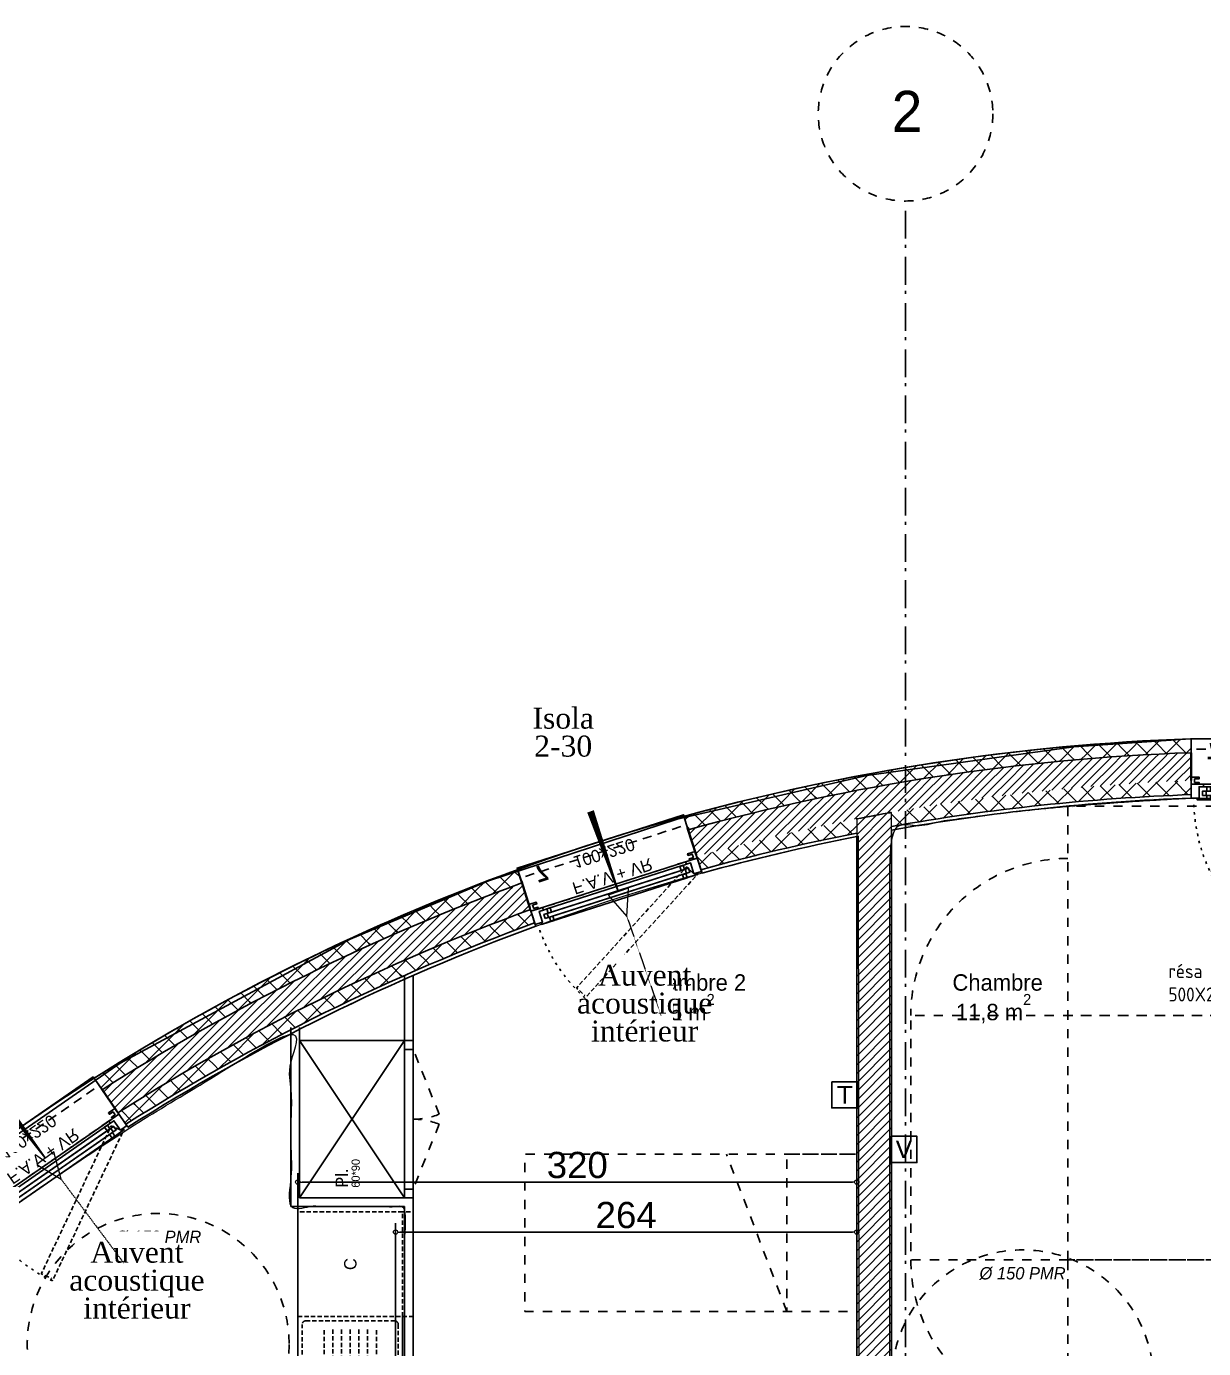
# Model space of a CAD drawing. Extents: x -2932 to 12371, y 2178 to 6224.
# Drawn here: x 3957 to 4632, y 5163 to 5920 of the extents above; entities that cross this region are included whole.
import ezdxf
from ezdxf import colors
from ezdxf.entities.mleader import LeaderData, LeaderLine
from ezdxf.math import Vec2, Vec3

# ---------------------------------------------------------------- set-up
doc = ezdxf.new("R2010")
doc.units = 0
doc.header["$PDMODE"] = 67
for name, pattern in [('ACAD_ISO03W100', [0.295276, 0.11811, -0.177165]), ('prlm_ef', [0.165, 0.1, -0.065]), ('Style de ligne -11', [0.347222, 0.20828, -0.138942]), ('Style de ligne -13', [0.147638, 0.098425, -0.049213]), ('Style de ligne -14', [0.147638, 0.098425, -0.049213]), ('Style de ligne -17', [0.347222, 0.20828, -0.138942]), ('Style de ligne -18', [0.164042, 0.054681, -0.109361]), ('Style de ligne -5', [0.20828, 0.069425, -0.138855]), ('Style de ligne -6', [1.04164, 0.625, -0.20828, 0.06943, -0.13893]), ('VW-01', [0.41656, 0.20828, -0.20828])]:
    doc.linetypes.add(name, pattern=pattern)
doc.layers.get('0').update_dxf_attribs({"color": 252})
doc.layers.add('_GAZELEC-BOITE INCORPO', color=36, linetype='Continuous', lineweight=18)
doc.layers.add('_GAZELEC-RESERVATION', color=1, linetype='Continuous', lineweight=18)
for name, color, linetype in [('_GAZELEC-EAU CHAUDE', 1, 'Continuous'), ('B aménagement intérieur', 252, 'Continuous'), ('B faience', 252, 'Style de ligne -11'), ('B GÈnÈral_Hatch', 252, 'Continuous'), ('B Général', 252, 'Continuous'), ('C ANNOTATIONS-PMR', 252, 'Style de ligne -5'), ('C ANNOTATIONS-prestations', 252, 'Continuous'), ('C ANNOTATIONS-texte', 252, 'Continuous'), ('C ANNOTATIONS-texte surfaces', 252, 'Continuous'), ('D SURFACES-shab', 252, 'Continuous'), ('prlm-EAU-EF', 161, 'Continuous'), ('prlm-ELEC-CFA', 181, 'Continuous'), ('prlm-VMC', 93, 'Continuous')]:
    doc.layers.add(name, color=color, linetype=linetype)
doc.layers.add('prlm-ZEROPLOT', color=254, linetype='Continuous', plot=False)
doc.styles.add('Arial', font='arial.ttf')
doc.styles.add('Eurostile', font='')
doc.styles.add('Eurostile (bold)', font='')
doc.styles.add('Eurostile (italic)', font='')
doc.styles.add('prlm-vmc', font='pala.ttf', dxfattribs={"height": 14})
doc.styles.get("Standard").update_dxf_attribs({"font": 'isocp.shx', "height": 15})
doc.styles.get('Eurostile').set_extended_font_data('Eurostile')
doc.styles.get('Eurostile (bold)').set_extended_font_data('Eurostile', bold=True)
doc.styles.get('Eurostile (italic)').set_extended_font_data('Eurostile', italic=True)
doc.dimstyles.new('200', dxfattribs={"dimscale": 0.1, "dimtxt": 150, "dimasz": 25, "dimexe": 50, "dimexo": 50, "dimgap": 20, "dimtad": 1, "dimdec": 0, "dimdsep": 46, "dimtxsty": 'Arial', "dimblk1": 'DOTBLANK', "dimblk2": 'DOTBLANK', "dimsah": 1, "dimcen": 25, "dimclrd": 5, "dimclre": 5, "dimadec": 0, "dimazin": 0, "dimtfac": 1, "dimtdec": 0, "dimtmove": 0, "dimatfit": 3, "dimldrblk": 'DOTBLANK', "dimfxl": 50, "dimtolj": 1, "dimtzin": 0, "dimarcsym": 0})
pattern_1 = [(45, (0, 0), (-5.656854, 5.656854), []), (135, (0, 0), (5.656854, 5.656854), [])]
pattern_2 = [(45, (0, 0), (2.4253472, -2.6458333), [])]

# ---------------------------------------------------------------- blocks, each defined once
blk = doc.blocks.new('A n1.F 100x220 (all. vitrée fixe) + VR')
at = {"layer": 'B Général'}
blk.add_line((45, 9), (-45, 9), dxfattribs=at)
at = {"layer": 'B Général', "linetype": 'Continuous', "lineweight": 35}
for p, q in [((-50, 7), (-50, -9)), ((50, 7), (50, -9))]:
    blk.add_line(p, q, dxfattribs=at)
at = {"layer": 'B Général', "linetype": 'Style de ligne -14', "ltscale": 25.4, "flags": 128}
blk.add_lwpolyline([(-35.69, 65.82), (-36.19, 64.95), (-35.32, 64.45), (-38.57, 58.82), (42.63, 11.94), (45.88, 17.57), (46.75, 17.07), (47.25, 17.93)], close=True, dxfattribs=at)
at = {"layer": 'B Général', "flags": 128}
for points in [[(-43, 10.5), (-43, 9), (-50, 9), (-50, 17), (-45.5, 17), (-45.5, 10.5)], [(-43.5, 15.5), (43.5, 15.5), (43.5, 13), (-43.5, 13)], [(-41, 18), (41, 18), (41, 15.5), (-41, 15.5)], [(43, 10.5), (43, 9), (50, 9), (50, 17), (45.5, 17), (45.5, 10.5)], [(-50, 9), (-50, 5), (-45.5, 5), (-45.5, 6), (-48, 6), (-48, 8), (-45.5, 8), (-45.5, 9)], [(-41, 13), (41, 13), (41, 10.5), (-41, 10.5)], [(50, 9), (50, 5), (45.5, 5), (45.5, 6), (48, 6), (48, 8), (45.5, 8), (45.5, 9)]]:
    blk.add_lwpolyline(points, close=True, dxfattribs=at)
at = {"layer": 'B Général', "linetype": 'Continuous', "flags": 128}
for points in [[(-39, 15.5), (-41.5, 15.5), (-41.5, 13), (-39, 13), (-39, 10.5), (-45.5, 10.5), (-45.5, 17), (-46.5, 17), (-46.5, 18), (-39, 18)], [(39, 15.5), (41.5, 15.5), (41.5, 13), (39, 13), (39, 10.5), (45.5, 10.5), (45.5, 17), (46.5, 17), (46.5, 18), (39, 18)]]:
    blk.add_lwpolyline(points, close=True, dxfattribs=at)
at = {"layer": 'B Général', "linetype": 'Style de ligne -17', "ltscale": 25.4, "flags": 128}
blk.add_lwpolyline([(-50, 9), (50, 9), (50, -11), (-50, -11)], close=True, dxfattribs=at)
at = {"layer": 'B Général', "flags": 128}
blk.add_lwpolyline([(-50, -9), (-50, -17), (50, -17), (50, -9)], dxfattribs=at)
at = {"layer": 'B Général'}
blk.add_circle((47, 17.5), 0.5, dxfattribs=at)
at = {"layer": 'B Général', "linetype": 'Style de ligne -18', "ltscale": 25.4}
blk.add_arc((49, 17.5), 97.5, 150.29382, 179.70618, dxfattribs=at)
at = {"layer": 'B Général', "insert": (-23.11, 7.7), "char_height": 7.059, "attachment_point": 1, "line_spacing_factor": 0.894142, "style": 'Eurostile'}
blk.add_mtext('F.A.V + VR', dxfattribs=at)
at = {"layer": 'C ANNOTATIONS-prestations', "insert": (-41.15, -5.19), "char_height": 9.41, "attachment_point": 1, "rotation": 360, "line_spacing_factor": 0.894142, "style": 'Eurostile (bold)'}
blk.add_mtext('7', dxfattribs=at)
at = {"layer": 'C ANNOTATIONS-prestations', "insert": (0, -6.3), "char_height": 7.059, "width": 100, "attachment_point": 2, "rotation": 360, "line_spacing_factor": 0.894142, "style": 'Eurostile'}
blk.add_mtext('100x220', dxfattribs=at)
blk = doc.blocks.new('A n1.Rond 150_PMR')
at = {"layer": 'B Général', "linetype": 'VW-01', "ltscale": 25.4}
blk.add_circle((0, 0), 75, dxfattribs=at)
at = {"layer": 'B Général', "insert": (-61.5, 0), "char_height": 7.059, "attachment_point": 5, "rotation": 90, "line_spacing_factor": 0.894142, "style": 'Eurostile (italic)'}
blk.add_mtext('Ø 150 PMR', dxfattribs=at)
blk = doc.blocks.new('A n1.Groupe-2-1')
at = {"layer": 'B Général', "linetype": 'VW-01', "ltscale": 25.4}
blk.add_line((70, -99.99), (-70, -65.35), dxfattribs=at)
at = {"layer": 'B Général', "linetype": 'VW-01', "ltscale": 25.4, "flags": 128}
for points in [[(-70, 50), (70, 50), (70, -140), (-70, -140)], [(-70, -99.99), (70, -99.99), (70, -140), (-70, -140)]]:
    blk.add_lwpolyline(points, close=True, dxfattribs=at)
blk = doc.blocks.new('A n1.Lit 140.190_PMR 1')
at = {"layer": 'B Général', "linetype": 'VW-01', "ltscale": 25.4, "flags": 128}
for points in [[(-70, 50), (70, 50), (70, 140), (-70, 140)], [(-70, -140), (-70, 50), (-190, 50), (-190, -140)], [(190, -140), (190, 50), (70, 50), (70, -140)]]:
    blk.add_lwpolyline(points, close=True, dxfattribs=at)
at = {"layer": 'B Général', "linetype": 'VW-01', "ltscale": 25.4}
for centre, start, end in [((-70, 50), 90, 180), ((70, 50), 0, 90)]:
    blk.add_arc(centre, 90, start, end, dxfattribs=at)
at = {"layer": 'B Général'}
blk.add_blockref('A n1.Groupe-2-1', (0, 0), dxfattribs=at)
blk = doc.blocks.new('A n1.T2 A25 (2D)')
at = {"layer": 'D SURFACES-shab', "lineweight": 18}
blk.add_open_spline([(-49, 23.99), (-49, 228.48), (-49, 432.98), (-108.68, 432.89), (-168.37, 432.79), (-275.5, 427.5), (-341, 414.29), (-341, 219.14), (-341, 23.99), (-195, 23.99), (-49, 23.99)], degree=2, knots=[0, 0, 0, 1, 1, 2, 2, 3, 3, 4, 4, 5, 5, 5], dxfattribs=at)
at = {"layer": 'B Général', "rotation": 90}
blk.add_blockref('A n1.Lit 140.190_PMR 1', (-189, 238.23), dxfattribs=at)
at = {"layer": 'C ANNOTATIONS-PMR', "ltscale": 25.4, "rotation": 270}
blk.add_blockref('A n1.Rond 150_PMR', (-265, 98.99), dxfattribs=at)
at = {"layer": 'C ANNOTATIONS-texte', "insert": (-279.28, 322.34), "char_height": 9.412, "attachment_point": 8, "line_spacing_factor": 0.894142, "style": 'Eurostile'}
blk.add_mtext('Chambre', dxfattribs=at)
at = {"layer": 'C ANNOTATIONS-texte surfaces', "insert": (-281.62, 320.6), "char_height": 9.412, "attachment_point": 2, "line_spacing_factor": 0.894142, "style": 'Eurostile'}
blk.add_mtext('11,8 m{\\H0.6667x;\\S2^ ;}', dxfattribs=at)
blk = doc.blocks.new('xi.EA')
at = {"layer": 'prlm-VMC', "color": 0, "linetype": 'ByBlock', "lineweight": 5, "flags": 128}
blk.add_lwpolyline([(-6.17, -15), (6.17, -15), (0, 0)], close=True, dxfattribs=at)
at = {"layer": 'prlm-VMC', "color": 0, "linetype": 'ByBlock', "lineweight": -2, "flags": 128}
blk.add_lwpolyline([(0, -15, 1, 4, 0), (0, -63.63, 1, 1, 0)], format="xyseb", dxfattribs=at)
at = {"layer": 'prlm-VMC', "color": 0, "linetype": 'ByBlock', "lineweight": 5}
blk.add_solid([(0, 0), (6.17, -15), (-6.17, -15), (0, 0)], dxfattribs=at)
at = {"layer": 'prlm-ZEROPLOT', "color": 250, "linetype": 'ACAD_ISO03W100', "lineweight": 0, "ltscale": 0.2}
blk.add_lwpolyline([(0, 0), (0, 60)], dxfattribs=at)
blk = doc.blocks.new('xi.TV')
at = {"layer": 'prlm-ELEC-CFA', "color": 0, "linetype": 'ByBlock', "lineweight": -2, "flags": 128}
blk.add_lwpolyline([(-7.5, 7.5), (7.5, 7.5), (7.5, -7.5), (-7.5, -7.5)], close=True, dxfattribs=at)
at = {"layer": 'prlm-ELEC-CFA', "color": 0, "linetype": 'ByBlock', "insert": (0, 0), "char_height": 10, "width": 11.36, "attachment_point": 5}
blk.add_mtext('{\\fVerdana|b0|i0|c0|p34;V}', dxfattribs=at)
blk = doc.blocks.new('xi.TEL')
at = {"layer": 'prlm-ELEC-CFA', "color": 0, "linetype": 'ByBlock', "lineweight": -2, "flags": 128}
blk.add_lwpolyline([(-7.5, 7.5), (7.5, 7.5), (7.5, -7.5), (-7.5, -7.5)], close=True, dxfattribs=at)
at = {"layer": 'prlm-ELEC-CFA', "color": 0, "linetype": 'ByBlock', "insert": (0, 0), "char_height": 10, "width": 11.36, "attachment_point": 5}
blk.add_mtext('{\\fVerdana|b0|i0|c0|p34;T}', dxfattribs=at)
blk = doc.blocks.new('A n1.Cuisson')
at = {"layer": 'B Général', "linetype": 'Style de ligne -13', "ltscale": 25.4, "flags": 128}
blk.add_lwpolyline([(-30, 30), (-30, 36), (30, 36), (30, 30)], dxfattribs=at)
blk.add_lwpolyline([(-30, 30), (30, 30), (30, -30), (-30, -30)], close=True, dxfattribs=at)
at = {"layer": 'B Général', "insert": (0, 0), "char_height": 7.06, "attachment_point": 5, "line_spacing_factor": 0.894142, "style": 'Eurostile'}
blk.add_mtext('C', dxfattribs=at)
blk = doc.blocks.new('A n1.Evier 120.60 T3 et +')
at = {"layer": 'B Général', "linetype": 'Style de ligne -13', "ltscale": 25.4}
for p, q in [((-57.5, -55.5), (-57.5, -4.5)), ((-55.5, -2.5), (55.5, -2.5)), ((2, -7.53), (51.79, -7.53)), ((57.5, -4.5), (57.5, -55.5)), ((-52.12, -15), (-7.88, -15)), ((0, -50.5), (0, -9.53)), ((18.98, -10), (18.98, -10)), ((53.79, -9.53), (53.79, -50.5)), ((-52.5, -20), (-7.5, -20)), ((-52.5, -25), (-7.5, -25)), ((-52.5, -30), (-7.5, -30)), ((-52.5, -35), (-7.5, -35)), ((-52.5, -40), (-7.5, -40)), ((-52.12, -45), (-7.88, -45)), ((25.65, -43.33), (25.65, -43.33)), ((51.79, -52.5), (2, -52.5)), ((9.17, -50), (9.17, -50)), ((55.5, -57.5), (-55.5, -57.5))]:
    blk.add_line(p, q, dxfattribs=at)
at = {"layer": 'B Général', "linetype": 'Style de ligne -13', "ltscale": 25.4, "flags": 128}
blk.add_lwpolyline([(-60, 0), (-60, 6), (60, 6), (60, 0)], dxfattribs=at)
blk.add_lwpolyline([(-60, 0), (60, 0), (60, -60), (-60, -60)], close=True, dxfattribs=at)
for points in [[(25.65, -12), (25.65, -48, -0.414212), (23.65, -50), (4.5, -50, -0.198914), (3.09, -49.41, -0.198914), (2.5, -48), (2.5, -12, -0.414214), (4.5, -10)], [(25.65, -12, 0.414212), (23.65, -10), (4.45, -10)], [(28.15, -12), (28.15, -48, 0.414212), (30.15, -50), (49.29, -50, 0.198914), (50.71, -49.41, 0.198914), (51.29, -48), (51.29, -12, 0.414214), (49.29, -10)], [(28.15, -12, -0.414212), (30.15, -10), (49.34, -10)]]:
    blk.add_lwpolyline(points, format="xyb", dxfattribs=at)
at = {"layer": 'B Général', "linetype": 'Style de ligne -13', "ltscale": 25.4}
for centre, start, end in [((-55.5, -4.5), 90, 180), ((2, -9.53), 90, 180), ((51.79, -9.53), 0, 90), ((55.5, -4.5), 0, 90), ((2, -50.5), 180, 270), ((51.79, -50.5), 270, 0), ((-55.5, -55.5), 180, 270), ((55.5, -55.5), 270, 0)]:
    blk.add_arc(centre, 2, start, end, dxfattribs=at)
for centre in [(18.15, -17), (35.65, -17)]:
    blk.add_ellipse(centre, major_axis=(3.54, 0), ratio=1, dxfattribs=at)
blk = doc.blocks.new('A n1.Lit 90.190')
at = {"layer": 'B Général', "linetype": 'VW-01', "ltscale": 25.4}
blk.add_line((45, 54.99), (-45, 20.35), dxfattribs=at)
at = {"layer": 'B Général', "linetype": 'VW-01', "ltscale": 25.4, "flags": 128}
for points in [[(-45, 95), (45, 95), (45, -95), (-45, -95)], [(-45, 95), (45, 95), (45, 54.99), (-45, 54.99)]]:
    blk.add_lwpolyline(points, close=True, dxfattribs=at)
blk = doc.blocks.new('A n1.PL 60.90')
at = {"layer": 'B Général', "linetype": 'Continuous'}
for p, q in [((-42.5, 42.83), (47.5, -17.27)), ((47.5, 42.73), (-42.5, -17.27))]:
    blk.add_line(p, q, dxfattribs=at)
at = {"layer": 'B Général', "linetype": 'VW-01', "ltscale": 25.4}
for p, q in [((-0.39, -37.19), (-37.5, -22.27)), ((5.39, -37.19), (42.5, -22.27))]:
    blk.add_line(p, q, dxfattribs=at)
at = {"layer": 'B Général', "linetype": 'Continuous', "flags": 128}
for points in [[(47.5, -17.27), (47.5, 42.73), (-42.5, 42.73), (-42.5, -17.27)], [(42.5, -17.27), (42.5, -22.27), (-42.5, -22.27), (-42.5, -17.27)], [(-37.5, -17.27), (-37.5, -22.27), (-42.5, -22.27), (-42.5, -17.27)], [(47.5, -17.27), (47.5, -22.27), (42.5, -22.27), (42.5, -17.27)]]:
    blk.add_lwpolyline(points, close=True, dxfattribs=at)
at = {"layer": 'B Général', "linetype": 'VW-01', "ltscale": 25.4}
for centre, start, end in [((-37.5, -22.27), 338.10556, 0), ((42.5, -22.27), 180, 201.89444)]:
    blk.add_arc(centre, 40, start, end, dxfattribs=at)
at = {"layer": 'B Général', "insert": (-36.73, 22.1), "char_height": 7.059, "attachment_point": 1, "line_spacing_factor": 0.894142, "style": 'Eurostile'}
blk.add_mtext('Pl.', dxfattribs=at)
at = {"layer": 'C ANNOTATIONS-prestations', "insert": (-36.73, 10.61), "char_height": 4.706, "attachment_point": 4, "line_spacing_factor": 0.894142, "style": 'Eurostile'}
blk.add_mtext('60*90', dxfattribs=at)
blk = doc.blocks.new('_DOTBLANK')
at = {"color": 0, "linetype": 'ByBlock'}
blk.add_line((-0.5, 0), (-1, 0), dxfattribs=at)
blk.add_circle((0, 0), 0.5, dxfattribs=at)
blk = doc.blocks.new('*D294')
at = {"layer": '_GAZELEC-BOITE INCORPO', "color": 5, "lineweight": -2, "transparency": 16777216}
for p, q in [((4168.85, 5126.39), (4168.85, 5234.81)), ((4432.96, 5126.39), (4432.96, 5234.81)), ((4171.35, 5229.81), (4430.46, 5229.81))]:
    blk.add_line(p, q, dxfattribs=at)
at = {"layer": 'Defpoints', "color": 0, "transparency": 16777216}
for p in [(4432.96, 5229.81), (4168.85, 5121.39), (4432.96, 5121.39)]:
    blk.add_point(p, dxfattribs=at)
at = {"layer": '_GAZELEC-BOITE INCORPO', "color": 5, "lineweight": -2, "transparency": 16777216, "xscale": 2.5, "yscale": 2.5, "zscale": 2.5, "rotation": 180}
blk.add_blockref('_DOTBLANK', (4168.85, 5229.81), dxfattribs=at)
at = {"layer": '_GAZELEC-BOITE INCORPO', "color": 5, "lineweight": -2, "transparency": 16777216, "xscale": 2.5, "yscale": 2.5, "zscale": 2.5}
blk.add_blockref('_DOTBLANK', (4432.96, 5229.81), dxfattribs=at)
at = {"layer": '_GAZELEC-BOITE INCORPO', "color": 0, "transparency": 16777216, "insert": (4300.91, 5239.47), "char_height": 15, "attachment_point": 5, "style": 'Arial'}
blk.add_mtext('\\A1;264', dxfattribs=at)
blk = doc.blocks.new('*D304')
at = {"layer": '_GAZELEC-BOITE INCORPO', "color": 5, "lineweight": -2, "transparency": 16777216}
for p, q in [((4112.85, 5010.44), (4112.85, 5263.47)), ((4432.96, 5010.44), (4432.96, 5263.47)), ((4115.35, 5258.47), (4430.46, 5258.47))]:
    blk.add_line(p, q, dxfattribs=at)
at = {"layer": 'Defpoints', "color": 0, "transparency": 16777216}
for p in [(4432.96, 5258.47), (4112.85, 5005.44), (4432.96, 5005.44)]:
    blk.add_point(p, dxfattribs=at)
at = {"layer": '_GAZELEC-BOITE INCORPO', "color": 5, "lineweight": -2, "transparency": 16777216, "xscale": 2.5, "yscale": 2.5, "zscale": 2.5, "rotation": 180}
blk.add_blockref('_DOTBLANK', (4112.85, 5258.47), dxfattribs=at)
at = {"layer": '_GAZELEC-BOITE INCORPO', "color": 5, "lineweight": -2, "transparency": 16777216, "xscale": 2.5, "yscale": 2.5, "zscale": 2.5}
blk.add_blockref('_DOTBLANK', (4432.96, 5258.47), dxfattribs=at)
at = {"layer": '_GAZELEC-BOITE INCORPO', "color": 0, "transparency": 16777216, "insert": (4272.91, 5268.13), "char_height": 15, "attachment_point": 5, "style": 'Arial'}
blk.add_mtext('\\A1;320', dxfattribs=at)

msp = doc.modelspace()

# ---------------------------------------------------------------- hatches: boundary and pattern name
at = {"layer": 'B GÈnÈral_Hatch', "linetype": 'Continuous'}
h = msp.add_hatch(dxfattribs=at)
h.set_pattern_fill('02_ISOLANT', color=256, style=0, pattern_type=2)
h.set_pattern_definition(pattern_1)
edge = h.paths.add_edge_path()
edge.add_arc((4667.759, 4260.406), 1244.726, 91.997864, 105.437405)
edge.add_line((4336.431, 5460.225), (4333.992, 5467.851))
edge.add_arc((4667.759, 4260.406), 1252.726, 91.991508, 105.452115, ccw=False)
edge.add_line((4624.225, 5512.376), (4624.365, 5504.376))
h = msp.add_hatch(dxfattribs=at)
h.set_pattern_fill('02_ISOLANT', color=256, angle=180, style=0, pattern_type=2)
h.set_pattern_definition([(225, (0, 0), (5.656854, -5.656854), []), (315, (0, 0), (-5.656854, -5.656854), [])])
h.paths.add_polyline_path([(4624.522, 5504.376), (4624.522, 5512.376), (4624.225, 5512.376), (4624.365, 5504.376)])
h = msp.add_hatch(dxfattribs=at)
h.set_pattern_fill('50_BETON', color=256, style=0, pattern_type=2)
h.set_pattern_definition(pattern_2)
edge = h.paths.add_edge_path()
edge.add_arc((4667.759, 4260.406), 1228.726, 92.010826, 105.407411)
edge.add_line((4341.31, 5444.973), (4336.431, 5460.225))
edge.add_arc((4667.759, 4260.406), 1244.726, 91.997864, 105.437405, ccw=False)
edge.add_line((4624.365, 5504.376), (4624.645, 5488.376))
h = msp.add_hatch(dxfattribs=at)
h.set_pattern_fill('50_BETON', color=256, style=0, pattern_type=2)
h.set_pattern_definition(pattern_2)
h.paths.add_polyline_path([(4624.522, 5488.376), (4624.522, 5504.376), (4624.365, 5504.376), (4624.645, 5488.376)])
h = msp.add_hatch(dxfattribs=at)
h.set_pattern_fill('02_ISOLANT', color=256, style=0, pattern_type=2)
h.set_pattern_definition(pattern_1)
edge = h.paths.add_edge_path()
edge.add_line((4452.965, 5470.212), (4452.965, 5462.087))
edge.add_line((4452.965, 5462.087), (4452.965, 5462.087))
edge.add_arc((4667.759, 4260.406), 1220.726, 92.017434, 100.134316, ccw=False)
edge.add_line((4624.785, 5480.376), (4624.645, 5488.376))
edge.add_arc((4667.759, 4260.406), 1228.726, 92.010826, 100.067643)
h = msp.add_hatch(dxfattribs=at)
h.set_pattern_fill('02_ISOLANT', color=256, style=0, pattern_type=2)
h.set_pattern_definition(pattern_1)
h.paths.add_polyline_path([(4624.522, 5480.376), (4624.522, 5488.376), (4624.645, 5488.376), (4624.785, 5480.376)])
h = msp.add_hatch(dxfattribs=at)
h.set_pattern_fill('02_ISOLANT', color=256, style=0, pattern_type=2)
h.set_pattern_definition(pattern_1)
edge = h.paths.add_edge_path()
edge.add_line((4432.965, 5466.491), (4452.965, 5470.212))
edge.add_line((4452.965, 5470.212), (4452.965, 5470.212))
edge.add_arc((4667.759, 4260.406), 1228.726, 100.067643, 101.01627)
edge.add_line((4432.965, 5466.491), (4432.965, 5466.491))
h = msp.add_hatch(dxfattribs=at)
h.set_pattern_fill('50_BETON', color=256, style=0, pattern_type=2)
h.set_pattern_definition(pattern_2)
h.paths.add_polyline_path([(4432.965, 4625.438), (4452.965, 4643.438), (4452.965, 5470.212), (4432.965, 5466.491)])
h = msp.add_hatch(dxfattribs=at)
h.set_pattern_fill('02_ISOLANT', color=256, style=0, pattern_type=2)
h.set_pattern_definition(pattern_1)
edge = h.paths.add_edge_path()
edge.add_line((4432.965, 5458.339), (4432.965, 5466.491))
edge.add_arc((4667.759, 4260.406), 1228.726, 101.01627, 105.407411)
edge.add_line((4341.31, 5444.973), (4343.75, 5437.347))
edge.add_arc((4667.759, 4260.406), 1220.726, 101.089377, 105.392118, ccw=False)
edge.add_line((4432.965, 5458.339), (4432.965, 5458.339))
h = msp.add_hatch(dxfattribs=at)
h.set_pattern_fill('02_ISOLANT', color=256, style=0, pattern_type=2)
h.set_pattern_definition(pattern_1)
edge = h.paths.add_edge_path()
edge.add_arc((4667.759, 4260.406), 1244.726, 110.041727, 122.404695)
edge.add_line((4000.716, 5311.309), (3996.157, 5317.89))
edge.add_arc((4667.759, 4260.406), 1252.726, 110.027018, 122.419405, ccw=False)
edge.add_line((4238.747, 5437.382), (4241.186, 5429.756))
h = msp.add_hatch(dxfattribs=at)
h.set_pattern_fill('50_BETON', color=256, style=0, pattern_type=2)
h.set_pattern_definition(pattern_2)
edge = h.paths.add_edge_path()
edge.add_arc((4667.759, 4260.406), 1228.726, 110.071722, 122.374701)
edge.add_line((4009.833, 5298.145), (4000.716, 5311.309))
edge.add_arc((4667.759, 4260.406), 1244.726, 110.041727, 122.404695, ccw=False)
edge.add_line((4241.186, 5429.756), (4246.065, 5414.504))
h = msp.add_hatch(dxfattribs=at)
h.set_pattern_fill('02_ISOLANT', color=256, style=0, pattern_type=2)
h.set_pattern_definition(pattern_1)
edge = h.paths.add_edge_path()
edge.add_arc((4667.759, 4260.406), 1220.726, 110.087014, 122.359409)
edge.add_line((4014.392, 5291.563), (4009.833, 5298.145))
edge.add_arc((4667.759, 4260.406), 1228.726, 110.071722, 122.374701, ccw=False)
edge.add_line((4246.065, 5414.504), (4248.505, 5406.878))

# ---------------------------------------------------------------- linework, layer by layer
at = {"layer": '_GAZELEC-EAU CHAUDE', "linetype": 'prlm_ef'}
msp.add_open_spline([(4563.06, 4706.861), (4562.892, 4710.392), (4562.724, 4713.935), (4562.483, 4720.26), (4562.398, 4723.036), (4562.308, 4728.141), (4562.295, 4730.459), (4562.295, 4735.072), (4562.308, 4737.37), (4562.328, 4741.378), (4562.336, 4743.091), (4562.337, 4747.02), (4562.325, 4749.246), (4562.301, 4753.72), (4562.291, 4755.966), (4562.304, 4760.148), (4562.323, 4762.083), (4562.403, 4765.951), (4562.462, 4767.882), (4562.683, 4773.664), (4562.888, 4777.506), (4563.575, 4788.993), (4564.127, 4796.603), (4564.67, 4807.472), (4564.802, 4810.762), (4564.959, 4817.342), (4564.989, 4820.635), (4564.943, 4830.52), (4564.732, 4837.118), (4564.131, 4848.107), (4563.825, 4852.499), (4563.145, 4860.73), (4562.784, 4864.57), (4561.589, 4876.08), (4560.631, 4883.785), (4559.496, 4895.184), (4559.175, 4898.815), (4558.723, 4905.574), (4558.572, 4908.699), (4558.412, 4914.959), (4558.401, 4918.094), (4558.574, 4927.493), (4558.966, 4933.753), (4560.094, 4944.086), (4560.673, 4948.188), (4562.079, 4956.319), (4562.904, 4960.35), (4565.73, 4972.339), (4568.079, 4980.194), (4577.445, 5006.386), (4586.407, 5024.086), (4607.603, 5058.086), (4619.838, 5074.387), (4646.188, 5105.752), (4660.303, 5120.817), (4682.03, 5142.778), (4689.458, 5150.076), (4711.662, 5171.567), (4726.327, 5185.337), (4755.139, 5212.826), (4769.286, 5226.548), (4788.277, 5246.169), (4793.438, 5251.629), (4802.317, 5261.311), (4806.062, 5265.486), (4817.195, 5278.217), (4824.497, 5286.972), (4838.089, 5305.018), (4844.378, 5314.312), (4852.554, 5328.793), (4855.094, 5333.778), (4858.799, 5342.083), (4860.131, 5345.359), (4862.765, 5352.608), (4864.013, 5356.6), (4866.177, 5364.694), (4867.094, 5368.793), (4869.402, 5381.237), (4870.351, 5389.727), (4871.889, 5415.932), (4871.089, 5434.123), (4869.188, 5460.094), (4868.545, 5467.672), (4867.9, 5475.265)], degree=3, knots=[0, 0, 0, 0, 10.5998624, 10.5998624, 18.8534988, 18.8534988, 25.7283152, 25.7283152, 32.6031317, 32.6031317, 37.7597575, 37.7597575, 44.464804, 44.464804, 51.1698505, 51.1698505, 56.8973217, 56.8973217, 62.6247928, 62.6247928, 74.079735, 74.079735, 96.9896195, 96.9896195, 106.9813971, 106.9813971, 116.9731748, 116.9731748, 136.95673, 136.95673, 150.2559641, 150.2559641, 161.8967569, 161.8967569, 185.1783424, 185.1783424, 195.9859657, 195.9859657, 205.1791744, 205.1791744, 214.3723831, 214.3723831, 232.7588004, 232.7588004, 245.0010453, 245.0010453, 257.2432902, 257.2432902, 281.7277799, 281.7277799, 340.3159173, 340.3159173, 398.9040548, 398.9040548, 457.4921923, 457.4921923, 487.5205305, 487.5205305, 547.577207, 547.577207, 607.6338835, 607.6338835, 630.3573683, 630.3573683, 647.1828985, 647.1828985, 680.8339589, 680.8339589, 714.4850193, 714.4850193, 731.7646388, 731.7646388, 742.8574159, 742.8574159, 756.0770007, 756.0770007, 769.2965855, 769.2965855, 795.7357551, 795.7357551, 849.4675103, 849.4675103, 871.4363534, 871.4363534, 871.4363534, 871.4363534], dxfattribs=at)
at = {"layer": 'B faience', "flags": 128}
msp.add_lwpolyline([(4172.849, 5181.438), (4172.949, 5062.438), (4111.849, 5062.438), (4111.849, 5001.438)], dxfattribs=at)
at = {"layer": 'B Général', "linetype": 'Style de ligne -6', "ltscale": 25.4}
msp.add_line((4460.948, 3285.43), (4460.948, 5820.43), dxfattribs=at)
at = {"layer": 'B Général', "linetype": 'Continuous'}
for p, q in [((4624.522, 5512.376), (4624.225, 5512.376)), ((4624.522, 5512.376), (4624.225, 5512.376)), ((4624.522, 5512.376), (4624.522, 5478.376)), ((4624.522, 5504.376), (4624.365, 5504.376)), ((4624.522, 5488.376), (4624.645, 5488.376)), ((4624.522, 5480.376), (4624.785, 5480.376)), ((4624.522, 5480.376), (4624.785, 5480.376)), ((4624.522, 5478.376), (4624.82, 5478.376)), ((4624.522, 5478.376), (4624.82, 5478.376)), ((4333.992, 5467.851), (4344.36, 5435.441)), ((4432.965, 5456.301), (4432.965, 4625.438)), ((4452.965, 5460.055), (4452.965, 4643.438)), ((4238.747, 5437.382), (4249.115, 5404.972)), ((4173.898, 5339.438), (4173.898, 5376.788)), ((4173.898, 5339.438), (4173.898, 5376.788)), ((4178.898, 5339.438), (4178.898, 5376.788)), ((4178.898, 5339.438), (4178.898, 5376.788)), ((4108.898, 5244.438), (4108.898, 5347.001)), ((4108.898, 5244.438), (4108.898, 5347.001)), ((4113.898, 5249.438), (4113.898, 5347.001)), ((4113.898, 5249.438), (4113.898, 5347.001)), ((3996.157, 5317.89), (4015.532, 5289.917)), ((4178.898, 5249.438), (4113.898, 5249.438)), ((4178.898, 5249.438), (4113.898, 5249.438)), ((4178.898, 5249.438), (4178.898, 5055.438)), ((4178.898, 5249.438), (4178.898, 5055.438)), ((4173.898, 5244.438), (4108.898, 5244.438)), ((4173.898, 5244.438), (4108.898, 5244.438)), ((4173.898, 5244.438), (4173.898, 5055.438)), ((4173.898, 5244.438), (4173.898, 5055.438))]:
    msp.add_line(p, q, dxfattribs=at)
at = {"layer": 'B Général', "linetype": 'Continuous', "lineweight": 18}
for p, q in [((4624.522, 5504.376), (4624.365, 5504.376)), ((4624.522, 5488.376), (4624.645, 5488.376)), ((4452.965, 5460.055), (4452.965, 5470.212)), ((4432.965, 5466.491), (4432.965, 5456.301)), ((4432.965, 5456.301), (4432.965, 4625.438)), ((4452.965, 5460.055), (4452.965, 4643.438))]:
    msp.add_line(p, q, dxfattribs=at)
at = {"layer": 'B Général', "linetype": 'Continuous', "flags": 128}
msp.add_lwpolyline([(4568.803, 5509.224, 0.2972461), (3485.099, 4673.447), (3485.04, 4673.28), (3420.821, 4459.345)], format="xyb", dxfattribs=at)
at = {"layer": 'B Général', "linetype": 'VW-01', "ltscale": 25.4}
msp.add_circle((4460.948, 5870.389), 50, dxfattribs=at)
at = {"layer": 'B Général', "linetype": 'Continuous'}
for radius, start, end in [(1252.726, 91.991508, 105.452115), (1252.726, 91.991508, 105.452115), (1244.726, 91.997864, 105.437405), (1220.726, 92.017434, 100.134316), (1220.726, 92.017434, 100.134316), (1218.726, 92.019099, 100.151123), (1218.726, 92.019099, 100.151123), (1228.726, 100.067643, 101.01627), (1228.726, 100.067643, 101.01627), (1228.726, 100.067643, 101.01627), (1220.726, 101.089377, 105.392118), (1220.726, 101.089377, 105.392118), (1218.726, 101.107807, 105.388264), (1218.726, 101.107807, 105.388264), (1252.726, 110.027018, 122.419405), (1252.726, 110.027018, 122.419405), (1244.726, 110.041727, 122.404695), (1228.726, 110.071722, 122.374701), (1220.726, 110.087014, 122.359409), (1220.726, 110.087014, 122.359409), (1218.726, 110.090868, 122.355554), (1218.726, 110.090868, 122.355554)]:
    msp.add_arc((4667.759, 4260.406), radius, start, end, dxfattribs=at)
at = {"layer": 'B Général', "linetype": 'Continuous', "lineweight": 18}
for radius, start, end in [(1244.726, 91.997864, 105.437405), (1228.726, 100.067643, 101.01627), (1228.726, 100.067643, 101.01627), (1228.726, 100.067643, 101.01627), (1244.726, 110.041727, 122.404695), (1228.726, 110.071722, 122.374701)]:
    msp.add_arc((4667.759, 4260.406), radius, start, end, dxfattribs=at)
at = {"layer": 'D SURFACES-shab', "lineweight": 18, "flags": 128}
msp.add_lwpolyline([(4434.469, 5000.438), (4433.965, 5456.497, 0.0692059), (4113.898, 5346.075), (4113.898, 5249.438), (4178.898, 5249.438), (4178.898, 5000.438)], format="xyb", close=True, dxfattribs=at)
at = {"layer": 'D SURFACES-shab', "lineweight": 18}
msp.add_open_spline([(4112.849, 5000.438), (4112.849, 5030.938), (4112.849, 5061.438), (4143.53, 5061.438), (4174.211, 5061.438), (4174.055, 5152.938), (4173.898, 5244.438), (4141.398, 5244.438), (4108.898, 5244.438), (4108.898, 5293.94), (4108.898, 5343.442), (3972.199, 5270.393), (3856.951, 5170.287), (3856.951, 4900.364), (3856.951, 4630.441), (4077.06, 4630.438), (4297.169, 4630.435), (4297.169, 4630.436), (4297.169, 4630.438), (4365.567, 4630.438), (4433.965, 4630.438), (4433.965, 4812.938), (4433.965, 4995.438), (4210.928, 4995.438), (3987.892, 4995.438), (3987.892, 4997.938), (3987.892, 5000.438), (4050.37, 5000.438), (4112.849, 5000.438)], degree=2, knots=[0, 0, 0, 1, 1, 2, 2, 3, 3, 4, 4, 5, 5, 6, 6, 7, 7, 8, 8, 9, 9, 10, 10, 11, 11, 12, 12, 13, 13, 14, 14, 14], dxfattribs=at)
at = {"layer": 'prlm-EAU-EF', "linetype": 'prlm_ef'}
msp.add_spline([(4567.055, 4707.051), (4566.337, 4726.621), (4566.337, 4745.302), (4566.337, 4762.535), (4568.825, 4811.935), (4566.307, 4869.369), (4562.629, 4907.971), (4564.188, 4944.203), (4702.131, 5156.772), (4814.982, 5269.623), (4865.594, 5348.703), (4871.886, 5475.603)], degree=3, dxfattribs=at)

# ---------------------------------------------------------------- block references
at = {"layer": 'B aménagement intérieur'}
msp.add_blockref('A n1.T2 A25 (2D)', (4792.962, 5045.581), dxfattribs=at)
at = {"layer": 'B Général', "xscale": -1}
for name, p, rotation in [('A n1.F 100x220 (all. vitrée fixe) + VR', (4674.522, 5495.376), 180), ('A n1.F 100x220 (all. vitrée fixe) + VR', (4291.245, 5437.375), 197.7395661318826), ('A n1.F 100x220 (all. vitrée fixe) + VR', (3964.164, 5276.267), 214.7068564921388), ('A n1.Cuisson', (4142.849, 5211.438), 270)]:
    msp.add_blockref(name, p, dxfattribs=dict(at, rotation=rotation))
at = {"layer": 'B Général'}
for name, p, rotation in [('A n1.PL 60.90', (4156.625, 5291.938), 90), ('A n1.Lit 90.190', (4337.965, 5229.391), 270), ('A n1.Evier 120.60 T3 et +', (4172.849, 5121.438), 270.0000000083743)]:
    msp.add_blockref(name, p, dxfattribs=dict(at, rotation=rotation))
at = {"layer": 'C ANNOTATIONS-PMR', "ltscale": 25.4, "rotation": 270}
msp.add_blockref('A n1.Rond 150_PMR', (4032.898, 5165.438), dxfattribs=at)
at = {"layer": 'prlm-ELEC-CFA'}
for name, p in [('xi.TEL', (4426.128, 5308.377)), ('xi.TV', (4459.965, 5277.144))]:
    msp.add_blockref(name, p, dxfattribs=at)

# ---------------------------------------------------------------- texts
at = {"layer": 'B Général', "insert": (4453.03, 5883.512), "char_height": 23.53, "attachment_point": 1, "line_spacing_factor": 0.894142, "style": 'Eurostile'}
msp.add_mtext('2', dxfattribs=at)
at = {"layer": 'C ANNOTATIONS-texte', "insert": (4338.512, 5367.919), "char_height": 9.412, "attachment_point": 8, "line_spacing_factor": 0.894142, "style": 'Eurostile'}
msp.add_mtext('Chambre 2', dxfattribs=at)
at = {"layer": 'C ANNOTATIONS-texte surfaces', "insert": (4330.074, 5366.183), "char_height": 9.412, "attachment_point": 2, "line_spacing_factor": 0.894142, "style": 'Eurostile'}
msp.add_mtext('11,5 m{\\H0.6667x;\\S2^ ;}', dxfattribs=at)

# ---------------------------------------------------------------- dimensions: what is measured, and where the dimension line sits
at = {"layer": '_GAZELEC-BOITE INCORPO'}
for base, p1, p2, picture, middle in [((4432.965, 5258.47), (4112.849, 5005.437), (4432.965, 5005.437), '*D304', (4272.907, 5268.134)), ((4432.965, 5229.808), (4168.849, 5121.388), (4432.965, 5121.388), '*D294', (4300.907, 5239.466))]:
    dim = msp.add_linear_dim(base=base, p1=p1, p2=p2, dimstyle='200', dxfattribs=at)
    dim.commit()
    dim.dimension.update_dxf_attribs({"geometry": picture, "text_midpoint": middle})

# ---------------------------------------------------------------- leaders
at = {"layer": '_GAZELEC-RESERVATION', "color": 6}
ml = msp.add_multileader_mtext('Standard', dxfattribs=at)
ml.set_content('résa n°15\\P500X200 en dalle haute', color=6)
ml.set_leader_properties()
ml.build(insert=Vec2(0, 0))
ml.multileader.update_dxf_attribs({"has_text_frame": 1, "arrow_head_size": 8, "scale": 20})
ctx = ml.context
ctx.base_point, ctx.scale, ctx.char_height, ctx.arrow_head_size, ctx.landing_gap_size, ctx.plane_origin = Vec3(4607.478, 5379.249), 20, 8, 8, 4, Vec3(4731.427, 5563.97)
notes = []
notes.append((ctx, [(0, (1, 1, 0), (4734.063, 5379.249), (-1, 0), 8.984, [(0, [(4765.447, 5451.29)], 0, [])])]))
ctx.mtext.insert, ctx.mtext.width, ctx.mtext.flow_direction = Vec3(4611.478, 5383.249), 156.88504, 5
for ctx, leaders in notes:
    for number, flags, end, landing, length, lines in leaders:
        leader = LeaderData()
        leader.index, (leader.has_last_leader_line, leader.has_dogleg_vector, leader.attachment_direction) = number, flags
        leader.last_leader_point, leader.dogleg_vector, leader.dogleg_length = Vec3(end), Vec3(landing), length
        for number, points, colour, breaks in lines:
            line = LeaderLine()
            line.index, line.vertices, line.color, line.breaks = number, Vec3.list(points), colors.encode_raw_color(colour), breaks
            leader.lines.append(line)
        ctx.leaders.append(leader)

# ---------------------------------------------------------------- next in the draw order: texts
at = {"layer": 'prlm-VMC', "insert": (4264.851, 5516.061), "char_height": 12, "width": 20.51, "attachment_point": 5, "line_spacing_factor": 0.8, "style": 'prlm-vmc', "bg_fill": 3, "box_fill_scale": 1.1, "bg_fill_color": 256, "bg_fill_transparency": 0}
msp.add_mtext('Isola\\P2-30', dxfattribs=at)
at = {"layer": 'prlm-VMC', "char_height": 12, "width": 20.51, "attachment_point": 5, "line_spacing_factor": 0.8, "style": 'prlm-vmc', "bg_fill": 2}
for insert in [(4311.51, 5360.868), (4020.707, 5202.153)]:
    msp.add_mtext('Auvent acoustique intérieur', dxfattribs=dict(at, insert=insert))

# ---------------------------------------------------------------- next in the draw order: linework, layer by layer
at = {"layer": 'prlm-ZEROPLOT', "ltscale": 25}
msp.add_lwpolyline([(3512.92, 3550.389), (3512.92, 4168.613), (3333.483, 4168.389), (3421.864, 4462.818), (3822.881, 4462.784), (3822.942, 5185.388), (3899.628, 5249.209), (4011.142, 5326.632), (4142.814, 5397.624), (4222.022, 5430.969), (4330.111, 5466.386), (4438.769, 5491.378), (4557.235, 5507.733), (4624.225, 5512.376), (5209.041, 5512.376), (5209.042, 4917.389), (6215.888, 4917.389)], dxfattribs=at)

# ---------------------------------------------------------------- next in the draw order: block references
at = {"layer": 'prlm-VMC'}
for p, rotation in [((4301.3, 5410.632), 199.0714156573048), ((3977.216, 5260.139), 216.7641494070918)]:
    msp.add_blockref('xi.EA', p, dxfattribs=dict(at, rotation=rotation))

doc.saveas('drawing.dxf')
